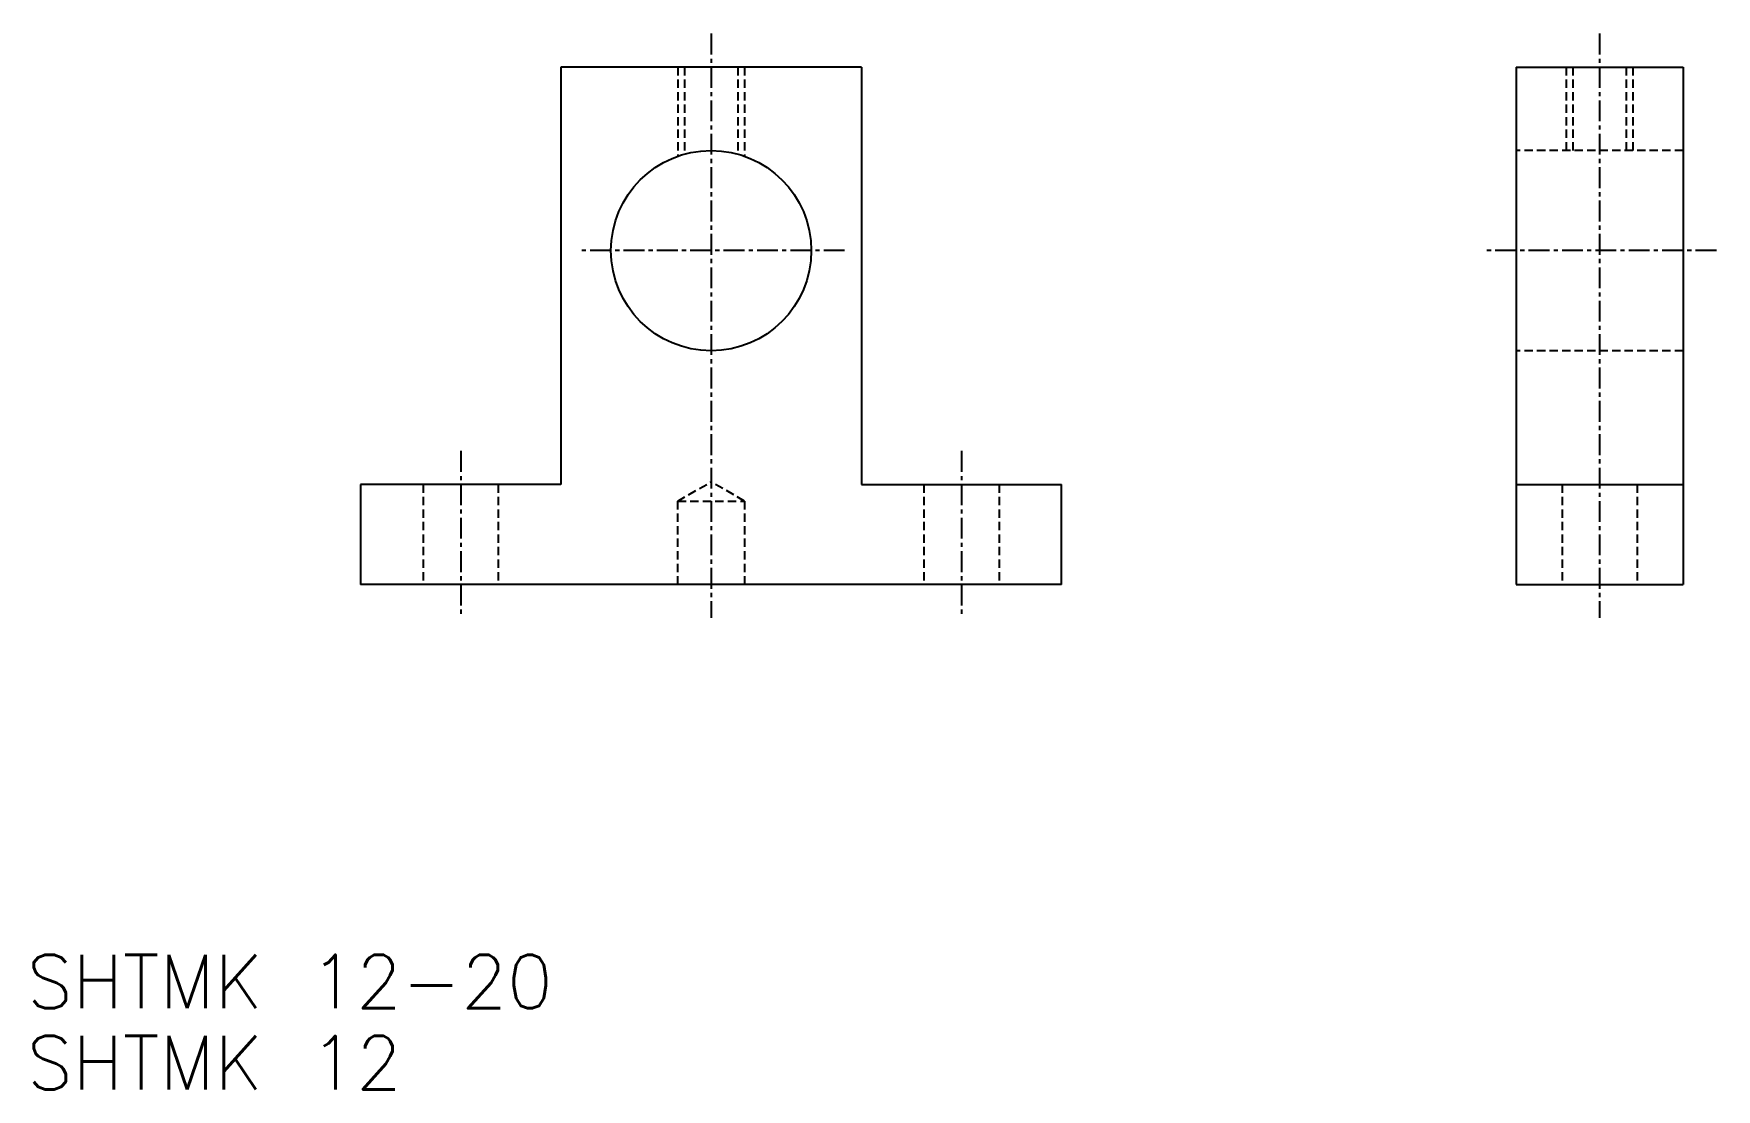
# Model space of a CAD drawing. Extents: x 682 to 783, y 71 to 135.
import ezdxf

# ---------------------------------------------------------------- set-up
doc = ezdxf.new("R2010")
doc.units = 0
doc.linetypes.add('CENTER', pattern=[2, 1.25, -0.25, 0.25, -0.25])
doc.linetypes.add('DASHED', pattern=[0.75, 0.5, -0.25])
doc.layers.get('0').update_dxf_attribs({"linetype": 'CONTINUOUS'})
doc.layers.add('CENTER', color=1, linetype='CENTER')
doc.styles.get("Standard").update_dxf_attribs({"font": 'txt.shx', "bigfont": 'bigfont.shx'})

msp = doc.modelspace()

# ---------------------------------------------------------------- linework, layer by layer
at = {"color": 7, "linetype": 'CONTINUOUS'}
for p, q in [((713.37, 132.51), (713.37, 107.51)), ((731.37, 132.51), (713.37, 132.51)), ((731.37, 132.51), (731.37, 107.51)), ((770.6, 132.51), (770.6, 101.51)), ((770.6, 132.51), (780.6, 132.51)), ((780.6, 132.51), (780.6, 101.51)), ((713.37, 107.51), (701.37, 107.51)), ((701.37, 107.51), (701.37, 101.51)), ((731.37, 107.51), (743.37, 107.51)), ((743.37, 101.51), (743.37, 107.51)), ((770.6, 107.51), (780.6, 107.51)), ((743.37, 101.51), (701.37, 101.51)), ((722.37, 101.51), (722.37, 101.51)), ((722.37, 101.51), (722.37, 101.51)), ((732.87, 101.51), (732.87, 101.51)), ((770.6, 101.51), (780.6, 101.51))]:
    msp.add_line(p, q, dxfattribs=at)
at = {"color": 3, "linetype": 'DASHED'}
for p, q in [((720.37, 132.51), (720.37, 127.16)), ((720.77, 132.51), (720.77, 127.29)), ((723.97, 132.51), (723.97, 127.29)), ((724.37, 132.51), (724.37, 127.16)), ((773.6, 132.51), (773.6, 127.51)), ((774, 132.51), (774, 127.51)), ((777.2, 132.51), (777.2, 127.51)), ((777.6, 132.51), (777.6, 127.51)), ((780.6, 127.51), (770.6, 127.51)), ((780.6, 115.51), (770.6, 115.51)), ((705.12, 107.51), (705.12, 101.51)), ((709.62, 107.51), (709.62, 101.51)), ((720.37, 106.51), (722.37, 107.66)), ((724.37, 106.51), (722.37, 107.66)), ((735.12, 107.51), (735.12, 101.51)), ((739.62, 107.51), (739.62, 101.51)), ((773.35, 107.51), (773.35, 101.51)), ((777.85, 107.51), (777.85, 101.51)), ((720.37, 101.51), (720.37, 106.51)), ((720.37, 106.51), (724.37, 106.51)), ((724.37, 106.51), (724.37, 101.51))]:
    msp.add_line(p, q, dxfattribs=at)
at = {"color": 7, "linetype": 'CONTINUOUS'}
msp.add_circle((722.37, 121.51), 6, dxfattribs=at)
at = {"layer": 'CENTER', "color": 1, "linetype": 'CENTER'}
for p, q in [((722.37, 134.51), (722.37, 99.51)), ((775.6, 134.51), (775.6, 99.51)), ((730.37, 121.51), (714.37, 121.51)), ((782.6, 121.51), (768.6, 121.51)), ((707.37, 109.51), (707.37, 99.51)), ((737.37, 109.51), (737.37, 99.51))]:
    msp.add_line(p, q, dxfattribs=at)

# ---------------------------------------------------------------- texts
at = {"color": 7, "linetype": 'CONTINUOUS'}
for s, p in [('SHTMK 12-20', (681.37, 76.13)), ('SHTMK 12', (681.37, 71.27))]:
    msp.add_text(s, height=3.2, dxfattribs=at).set_placement(p)

doc.saveas('drawing.dxf')
